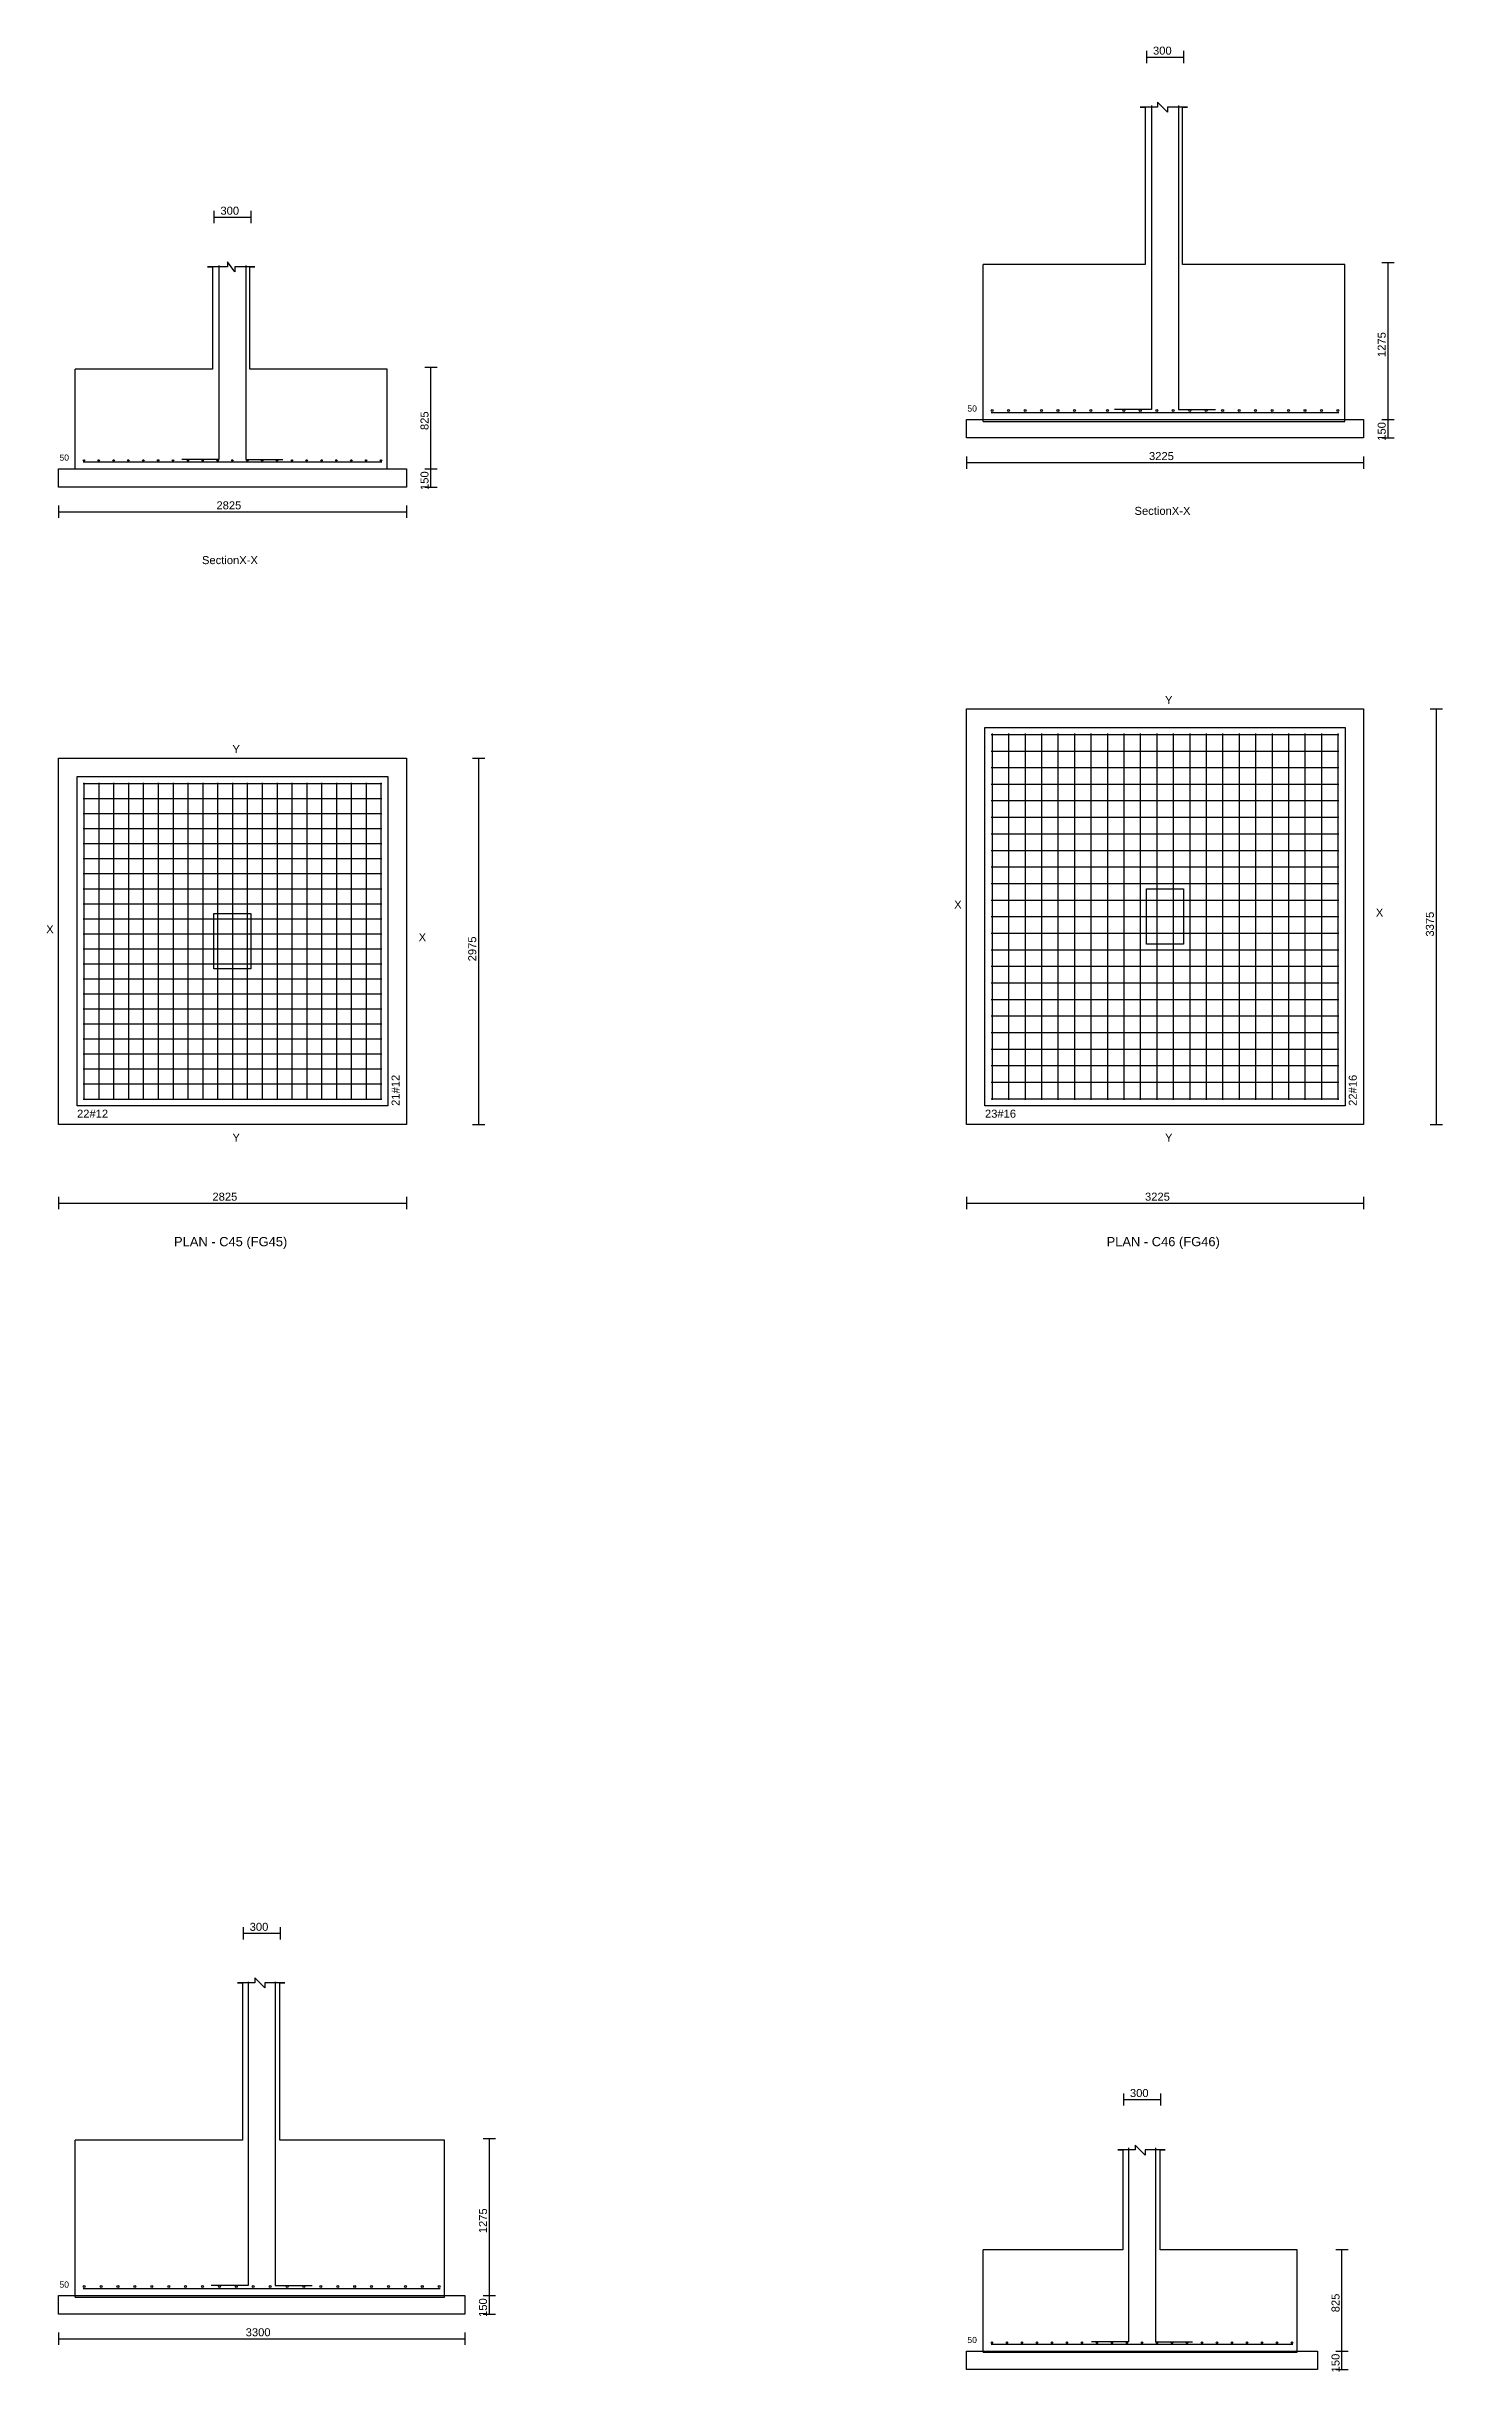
# Model space of a CAD drawing. Extents: x 0 to 27, y -1 to 285.
# Drawn here: x 0.25 to 11.59, y 158.66 to 177.54 of the extents above; entities that cross this region are included whole.
import ezdxf
from ezdxf.enums import TextEntityAlignment as Align

# ---------------------------------------------------------------- set-up
doc = ezdxf.new("R2010")
doc.units = 0
for name, color, linetype in [('Bottom_Cover', 7, 'CONTINUOUS'), ('Column_Bars', 4, 'CONTINUOUS'), ('Column_Dimension', 7, 'CONTINUOUS'), ('Columns', 4, 'CONTINUOUS'), ('dim_all', 7, 'CONTINUOUS'), ('Footing_Plan', 7, 'CONTINUOUS'), ('PCC', 2, 'CONTINUOUS'), ('PCC_Depth', 7, 'CONTINUOUS'), ('Pcc_Plan', 2, 'CONTINUOUS'), ('Plan', 7, 'CONTINUOUS'), ('Plan_Rf_Xdir', 1, 'CONTINUOUS'), ('Plan_Rf_Ydir', 3, 'CONTINUOUS'), ('Section', 2, 'CONTINUOUS'), ('SectionName', 3, 'CONTINUOUS'), ('Sectn_Rf_Xdir', 1, 'CONTINUOUS'), ('Sectn_Rf_Ydir', 3, 'CONTINUOUS'), ('Total_Depth', 7, 'CONTINUOUS'), ('X_Dimension', 7, 'CONTINUOUS')]:
    doc.layers.add(name, color=color, linetype=linetype)
doc.styles.add('STRUDS_Arial', font='ARIAL.TTF', dxfattribs={"height": 0.04})

msp = doc.modelspace()

# ---------------------------------------------------------------- linework, layer by layer
at = {"layer": 'Column_Bars'}
for p, q in [((9.2275, 177.063), (9.2275, 174.594)), ((9.4475, 177.063), (9.4475, 174.594)), ((1.6525, 175.762), (1.6525, 174.187)), ((1.8725, 175.762), (1.8725, 174.187)), ((9.2275, 174.594), (8.9275, 174.594)), ((9.4475, 174.594), (9.7475, 174.594)), ((1.6525, 174.187), (1.3525, 174.187)), ((1.8725, 174.187), (2.1725, 174.187)), ((1.89, 161.825), (1.89, 159.357)), ((2.11, 161.825), (2.11, 159.357)), ((9.04, 160.475), (9.04, 158.899)), ((9.26, 160.475), (9.26, 158.899)), ((1.89, 159.357), (1.59, 159.357)), ((2.11, 159.357), (2.41, 159.357)), ((9.04, 158.899), (8.74, 158.899)), ((9.26, 158.899), (9.56, 158.899))]:
    msp.add_line(p, q, dxfattribs=at)
at = {"layer": 'Columns'}
for p, q in [((9.1875, 170.25), (9.1875, 170.7)), ((9.1875, 170.7), (9.4875, 170.7)), ((9.4875, 170.7), (9.4875, 170.25)), ((1.6125, 170.05), (1.6125, 170.5)), ((1.6125, 170.5), (1.9125, 170.5)), ((1.9125, 170.5), (1.9125, 170.05)), ((9.4875, 170.25), (9.1875, 170.25)), ((1.9125, 170.05), (1.6125, 170.05))]:
    msp.add_line(p, q, dxfattribs=at)
at = {"layer": 'dim_all'}
for p, q in [((9.1875, 177.506), (9.1875, 177.406)), ((9.4875, 177.506), (9.4875, 177.406)), ((9.1875, 177.456), (9.4875, 177.456)), ((1.6125, 176.206), (1.6125, 176.106)), ((1.9125, 176.206), (1.9125, 176.106)), ((1.6125, 176.156), (1.9125, 176.156)), ((11.1, 175.787), (11.2, 175.787)), ((11.15, 174.512), (11.15, 175.787)), ((3.325, 174.938), (3.425, 174.938)), ((3.375, 174.113), (3.375, 174.938)), ((11.1, 174.512), (11.2, 174.512)), ((11.1, 174.512), (11.2, 174.512)), ((11.15, 174.363), (11.15, 174.512)), ((11.1, 174.363), (11.2, 174.363)), ((3.325, 174.113), (3.425, 174.113)), ((3.325, 174.113), (3.425, 174.113)), ((3.375, 173.963), (3.375, 174.113)), ((7.725, 174.212), (7.725, 174.113)), ((7.725, 174.163), (10.95, 174.163)), ((10.95, 174.212), (10.95, 174.113)), ((3.325, 173.963), (3.425, 173.963)), ((0.35, 173.813), (0.35, 173.713)), ((0.35, 173.763), (3.175, 173.763)), ((3.175, 173.813), (3.175, 173.713)), ((11.4915, 172.163), (11.5915, 172.163)), ((11.5415, 168.788), (11.5415, 172.163)), ((3.7127, 171.762), (3.8127, 171.762)), ((3.7627, 168.788), (3.7627, 171.762)), ((3.7127, 168.788), (3.8127, 168.788)), ((11.4915, 168.788), (11.5915, 168.788)), ((0.35, 168.198), (0.35, 168.098)), ((0.35, 168.148), (3.175, 168.148)), ((3.175, 168.198), (3.175, 168.098)), ((7.725, 168.198), (7.725, 168.098)), ((7.725, 168.148), (10.95, 168.148)), ((10.95, 168.198), (10.95, 168.098)), ((1.85, 162.268), (1.85, 162.168)), ((1.85, 162.218), (2.15, 162.218)), ((2.15, 162.268), (2.15, 162.168)), ((9, 160.918), (9, 160.818)), ((9.3, 160.918), (9.3, 160.818)), ((9, 160.868), (9.3, 160.868)), ((3.8, 160.55), (3.9, 160.55)), ((3.85, 159.275), (3.85, 160.55)), ((10.725, 159.65), (10.825, 159.65)), ((10.775, 158.825), (10.775, 159.65)), ((3.8, 159.275), (3.9, 159.275)), ((3.8, 159.275), (3.9, 159.275)), ((3.85, 159.125), (3.85, 159.275)), ((3.8, 159.125), (3.9, 159.125)), ((0.35, 158.975), (0.35, 158.875)), ((0.35, 158.925), (3.65, 158.925)), ((3.65, 158.975), (3.65, 158.875)), ((10.725, 158.825), (10.825, 158.825)), ((10.725, 158.825), (10.825, 158.825)), ((10.775, 158.675), (10.775, 158.825)), ((10.725, 158.675), (10.825, 158.675))]:
    msp.add_line(p, q, dxfattribs=at)
at = {"layer": 'Footing_Plan'}
for p, q in [((7.875, 168.938), (7.875, 172.012)), ((7.875, 172.012), (10.8, 172.012)), ((10.8, 172.012), (10.8, 168.938)), ((0.5, 168.938), (0.5, 171.613)), ((0.5, 171.613), (3.025, 171.613)), ((3.025, 171.613), (3.025, 168.938)), ((3.025, 168.938), (0.5, 168.938)), ((10.8, 168.938), (7.875, 168.938))]:
    msp.add_line(p, q, dxfattribs=at)
at = {"layer": 'PCC'}
for p, q in [((7.725, 174.363), (7.725, 174.512)), ((7.725, 174.512), (10.95, 174.512)), ((7.725, 174.363), (7.725, 174.512)), ((7.725, 174.512), (10.95, 174.512)), ((10.95, 174.512), (10.95, 174.363)), ((10.95, 174.512), (10.95, 174.363)), ((10.95, 174.363), (7.725, 174.363)), ((10.95, 174.363), (7.725, 174.363)), ((0.35, 173.963), (0.35, 174.113)), ((0.35, 174.113), (3.175, 174.113)), ((0.35, 173.963), (0.35, 174.113)), ((0.35, 174.113), (3.175, 174.113)), ((3.175, 174.113), (3.175, 173.963)), ((3.175, 174.113), (3.175, 173.963)), ((3.175, 173.963), (0.35, 173.963)), ((3.175, 173.963), (0.35, 173.963)), ((0.35, 159.125), (0.35, 159.275)), ((0.35, 159.275), (3.65, 159.275)), ((0.35, 159.125), (0.35, 159.275)), ((0.35, 159.275), (3.65, 159.275)), ((3.65, 159.275), (3.65, 159.125)), ((3.65, 159.275), (3.65, 159.125)), ((3.65, 159.125), (0.35, 159.125)), ((3.65, 159.125), (0.35, 159.125)), ((7.725, 158.675), (7.725, 158.825)), ((7.725, 158.825), (10.575, 158.825)), ((7.725, 158.675), (7.725, 158.825)), ((7.725, 158.825), (10.575, 158.825)), ((10.575, 158.825), (10.575, 158.675)), ((10.575, 158.825), (10.575, 158.675)), ((10.575, 158.675), (7.725, 158.675)), ((10.575, 158.675), (7.725, 158.675))]:
    msp.add_line(p, q, dxfattribs=at)
at = {"layer": 'Pcc_Plan'}
for p, q in [((7.725, 168.788), (7.725, 172.163)), ((7.725, 172.163), (10.95, 172.163)), ((10.95, 172.163), (10.95, 168.788)), ((0.35, 168.788), (0.35, 171.762)), ((0.35, 171.762), (3.175, 171.762)), ((3.175, 171.762), (3.175, 168.788)), ((3.175, 168.788), (0.35, 168.788)), ((10.95, 168.788), (7.725, 168.788))]:
    msp.add_line(p, q, dxfattribs=at)
at = {"layer": 'Plan_Rf_Xdir'}
for p, q in [((7.925, 171.955), (10.75, 171.955)), ((7.925, 171.82), (10.75, 171.82)), ((7.925, 171.686), (10.75, 171.686)), ((0.55, 171.557), (2.975, 171.557)), ((7.925, 171.551), (10.75, 171.551)), ((0.55, 171.435), (2.975, 171.435)), ((0.55, 171.313), (2.975, 171.313)), ((7.925, 171.417), (10.75, 171.417)), ((7.925, 171.282), (10.75, 171.282)), ((0.55, 171.19), (2.975, 171.19)), ((7.925, 171.148), (10.75, 171.148)), ((0.55, 171.068), (2.975, 171.068)), ((0.55, 170.946), (2.975, 170.946)), ((7.925, 171.013), (10.75, 171.013)), ((0.55, 170.824), (2.975, 170.824)), ((7.925, 170.879), (10.75, 170.879)), ((7.925, 170.744), (10.75, 170.744)), ((0.55, 170.702), (2.975, 170.702)), ((0.55, 170.58), (2.975, 170.58)), ((7.925, 170.61), (10.75, 170.61)), ((0.55, 170.458), (2.975, 170.458)), ((0.55, 170.336), (2.975, 170.336)), ((7.925, 170.475), (10.75, 170.475)), ((7.925, 170.341), (10.75, 170.341)), ((0.55, 170.214), (2.975, 170.214)), ((7.925, 170.206), (10.75, 170.206)), ((0.55, 170.092), (2.975, 170.092)), ((0.55, 169.97), (2.975, 169.97)), ((7.925, 170.072), (10.75, 170.072)), ((0.55, 169.848), (2.975, 169.848)), ((7.925, 169.937), (10.75, 169.937)), ((7.925, 169.803), (10.75, 169.803)), ((0.55, 169.726), (2.975, 169.726)), ((0.55, 169.604), (2.975, 169.604)), ((7.925, 169.668), (10.75, 169.668)), ((0.55, 169.482), (2.975, 169.482)), ((7.925, 169.534), (10.75, 169.534)), ((7.925, 169.399), (10.75, 169.399)), ((0.55, 169.36), (2.975, 169.36)), ((0.55, 169.238), (2.975, 169.238)), ((7.925, 169.265), (10.75, 169.265)), ((0.55, 169.116), (2.975, 169.116)), ((7.925, 169.13), (10.75, 169.13)), ((0.55, 168.993), (2.975, 168.993)), ((7.925, 168.995), (10.75, 168.995))]:
    msp.add_line(p, q, dxfattribs=at)
at = {"layer": 'Plan_Rf_Ydir'}
for p, q in [((7.933, 171.962), (7.933, 168.988)), ((8.06676, 171.962), (8.06676, 168.988)), ((8.20052, 171.962), (8.20052, 168.988)), ((8.33429, 171.962), (8.33429, 168.988)), ((8.46805, 171.962), (8.46805, 168.988)), ((8.60181, 171.962), (8.60181, 168.988)), ((8.73557, 171.962), (8.73557, 168.988)), ((8.86934, 171.962), (8.86934, 168.988)), ((9.0031, 171.962), (9.0031, 168.988)), ((9.13686, 171.962), (9.13686, 168.988)), ((9.27062, 171.962), (9.27062, 168.988)), ((9.40439, 171.962), (9.40439, 168.988)), ((9.53815, 171.962), (9.53815, 168.988)), ((9.67191, 171.962), (9.67191, 168.988)), ((9.80567, 171.962), (9.80567, 168.988)), ((9.93944, 171.962), (9.93944, 168.988)), ((10.0732, 171.962), (10.0732, 168.988)), ((10.207, 171.962), (10.207, 168.988)), ((10.3407, 171.962), (10.3407, 168.988)), ((10.4745, 171.962), (10.4745, 168.988)), ((10.6082, 171.962), (10.6082, 168.988)), ((10.742, 171.962), (10.742, 168.988)), ((0.556, 171.563), (0.556, 168.988)), ((0.67665, 171.563), (0.67665, 168.988)), ((0.7973, 171.563), (0.7973, 168.988)), ((0.91795, 171.563), (0.91795, 168.988)), ((1.0386, 171.563), (1.0386, 168.988)), ((1.15925, 171.563), (1.15925, 168.988)), ((1.2799, 171.563), (1.2799, 168.988)), ((1.40055, 171.563), (1.40055, 168.988)), ((1.5212, 171.563), (1.5212, 168.988)), ((1.64185, 171.563), (1.64185, 168.988)), ((1.7625, 171.563), (1.7625, 168.988)), ((1.88315, 171.563), (1.88315, 168.988)), ((2.0038, 171.563), (2.0038, 168.988)), ((2.12445, 171.563), (2.12445, 168.988)), ((2.2451, 171.563), (2.2451, 168.988)), ((2.36575, 171.563), (2.36575, 168.988)), ((2.4864, 171.563), (2.4864, 168.988)), ((2.60705, 171.563), (2.60705, 168.988)), ((2.7277, 171.563), (2.7277, 168.988)), ((2.84835, 171.563), (2.84835, 168.988)), ((2.969, 171.563), (2.969, 168.988))]:
    msp.add_line(p, q, dxfattribs=at)
at = {"layer": 'Section'}
for p, q in [((9.17653, 177.048), (9.13601, 177.048)), ((9.13601, 177.048), (9.17653, 177.048)), ((9.27781, 177.048), (9.17653, 177.048)), ((9.17653, 177.048), (9.17653, 175.772)), ((9.35884, 177.008), (9.27781, 177.089)), ((9.27781, 177.089), (9.27781, 177.048)), ((9.48039, 177.048), (9.35884, 177.048)), ((9.35884, 177.048), (9.35884, 177.008)), ((9.48039, 175.772), (9.48039, 177.048)), ((9.48039, 177.048), (9.5209, 177.048)), ((9.5209, 177.048), (9.48039, 177.048)), ((1.60032, 175.752), (1.55981, 175.752)), ((1.55981, 175.752), (1.60032, 175.752)), ((1.72186, 175.752), (1.60032, 175.752)), ((1.60032, 175.752), (1.60032, 174.921)), ((1.78264, 175.711), (1.72186, 175.792)), ((1.72186, 175.792), (1.72186, 175.752)), ((1.90418, 175.752), (1.78264, 175.752)), ((1.78264, 175.752), (1.78264, 175.711)), ((1.90418, 174.921), (1.90418, 175.752)), ((1.90418, 175.752), (1.94469, 175.752)), ((1.94469, 175.752), (1.90418, 175.752)), ((9.17653, 175.772), (7.85981, 175.772)), ((7.85981, 174.496), (7.85981, 175.772)), ((9.17653, 175.772), (9.17653, 175.772)), ((9.17653, 175.772), (9.17653, 175.772)), ((9.17653, 175.772), (9.17653, 175.772)), ((10.7971, 175.772), (9.48039, 175.772)), ((9.48039, 175.772), (9.48039, 175.772)), ((9.48039, 175.772), (9.48039, 175.772)), ((9.48039, 175.772), (9.48039, 175.772)), ((10.7971, 174.496), (10.7971, 175.772)), ((1.60032, 174.921), (0.48617, 174.921)), ((0.48617, 174.111), (0.48617, 174.921)), ((1.60032, 174.921), (1.60032, 174.921)), ((1.60032, 174.921), (1.60032, 174.921)), ((1.60032, 174.921), (1.60032, 174.921)), ((3.01833, 174.921), (1.90418, 174.921)), ((1.90418, 174.921), (1.90418, 174.921)), ((1.90418, 174.921), (1.90418, 174.921)), ((1.90418, 174.921), (1.90418, 174.921)), ((3.01833, 174.111), (3.01833, 174.921)), ((7.85981, 174.496), (10.7971, 174.496)), ((0.48617, 174.111), (3.01833, 174.111)), ((2.02572, 161.774), (1.94469, 161.855)), ((1.94469, 161.855), (1.94469, 161.815)), ((1.84341, 161.815), (1.80289, 161.815)), ((1.80289, 161.815), (1.84341, 161.815)), ((1.94469, 161.815), (1.84341, 161.815)), ((1.84341, 161.815), (1.84341, 160.539)), ((2.14727, 161.815), (2.02572, 161.815)), ((2.02572, 161.815), (2.02572, 161.774)), ((2.14727, 160.539), (2.14727, 161.815)), ((2.14727, 161.815), (2.18778, 161.815)), ((2.18778, 161.815), (2.14727, 161.815)), ((1.84341, 160.539), (0.48617, 160.539)), ((0.48617, 159.262), (0.48617, 160.539)), ((1.84341, 160.539), (1.84341, 160.539)), ((1.84341, 160.539), (1.84341, 160.539)), ((1.84341, 160.539), (1.84341, 160.539)), ((3.48424, 160.539), (2.14727, 160.539)), ((2.14727, 160.539), (2.14727, 160.539)), ((2.14727, 160.539), (2.14727, 160.539)), ((2.14727, 160.539), (2.14727, 160.539)), ((3.48424, 159.262), (3.48424, 160.539)), ((8.99421, 160.458), (8.9537, 160.458)), ((8.9537, 160.458), (8.99421, 160.458)), ((9.0955, 160.458), (8.99421, 160.458)), ((8.99421, 160.458), (8.99421, 159.647)), ((9.17653, 160.417), (9.0955, 160.498)), ((9.0955, 160.498), (9.0955, 160.458)), ((9.29807, 160.458), (9.17653, 160.458)), ((9.17653, 160.458), (9.17653, 160.417)), ((9.29807, 159.647), (9.29807, 160.458)), ((9.29807, 160.458), (9.33858, 160.458)), ((9.33858, 160.458), (9.29807, 160.458)), ((8.99421, 159.647), (7.85981, 159.647)), ((7.85981, 158.817), (7.85981, 159.647)), ((8.99421, 159.647), (8.99421, 159.647)), ((8.99421, 159.647), (8.99421, 159.647)), ((8.99421, 159.647), (8.99421, 159.647)), ((10.4122, 159.647), (9.29807, 159.647)), ((9.29807, 159.647), (9.29807, 159.647)), ((9.29807, 159.647), (9.29807, 159.647)), ((9.29807, 159.647), (9.29807, 159.647)), ((10.4122, 158.817), (10.4122, 159.647)), ((0.48617, 159.262), (3.48424, 159.262)), ((7.85981, 158.817), (10.4122, 158.817))]:
    msp.add_line(p, q, dxfattribs=at)
at = {"layer": 'Sectn_Rf_Xdir'}
for p, q in [((7.925, 174.57), (10.75, 174.57)), ((0.55, 174.169), (2.975, 174.169)), ((0.55, 159.333), (3.45, 159.333)), ((7.925, 158.881), (10.375, 158.881))]:
    msp.add_line(p, q, dxfattribs=at)
at = {"layer": 'Sectn_Rf_Ydir'}
for centre, radius in [((7.933, 174.586), 0.008), ((8.06676, 174.586), 0.008), ((8.20053, 174.586), 0.008), ((8.33429, 174.586), 0.008), ((8.46805, 174.586), 0.008), ((8.60181, 174.586), 0.008), ((8.73557, 174.586), 0.008), ((8.86934, 174.586), 0.008), ((9.0031, 174.586), 0.008), ((9.13686, 174.586), 0.008), ((9.27062, 174.586), 0.008), ((9.40439, 174.586), 0.008), ((9.53815, 174.586), 0.008), ((9.67191, 174.586), 0.008), ((9.80567, 174.586), 0.008), ((9.93944, 174.586), 0.008), ((10.0732, 174.586), 0.008), ((10.207, 174.586), 0.008), ((10.3407, 174.586), 0.008), ((10.4745, 174.586), 0.008), ((10.6082, 174.586), 0.008), ((10.742, 174.586), 0.008), ((0.556, 174.18), 0.006), ((0.67665, 174.18), 0.006), ((0.7973, 174.18), 0.006), ((0.91795, 174.18), 0.006), ((1.0386, 174.18), 0.006), ((1.15925, 174.18), 0.006), ((1.2799, 174.18), 0.006), ((1.40055, 174.18), 0.006), ((1.5212, 174.18), 0.006), ((1.64185, 174.18), 0.006), ((1.7625, 174.18), 0.006), ((1.88315, 174.18), 0.006), ((2.0038, 174.18), 0.006), ((2.12445, 174.18), 0.006), ((2.2451, 174.18), 0.006), ((2.36575, 174.18), 0.006), ((2.4864, 174.18), 0.006), ((2.60705, 174.18), 0.006), ((2.7277, 174.18), 0.006), ((2.84835, 174.18), 0.006), ((2.969, 174.18), 0.006), ((0.558, 159.349), 0.008), ((0.69533, 159.349), 0.008), ((0.83267, 159.349), 0.008), ((0.97, 159.349), 0.008), ((1.10733, 159.349), 0.008), ((1.24467, 159.349), 0.008), ((1.382, 159.349), 0.008), ((1.51933, 159.349), 0.008), ((1.65667, 159.349), 0.008), ((1.794, 159.349), 0.008), ((1.93133, 159.349), 0.008), ((2.06867, 159.349), 0.008), ((2.206, 159.349), 0.008), ((2.34333, 159.349), 0.008), ((2.48067, 159.349), 0.008), ((2.618, 159.349), 0.008), ((2.75533, 159.349), 0.008), ((2.89267, 159.349), 0.008), ((3.03, 159.349), 0.008), ((3.16733, 159.349), 0.008), ((3.30467, 159.349), 0.008), ((3.442, 159.349), 0.008), ((7.931, 158.893), 0.006), ((8.0529, 158.893), 0.006), ((8.1748, 158.893), 0.006), ((8.2967, 158.893), 0.006), ((8.4186, 158.893), 0.006), ((8.5405, 158.893), 0.006), ((8.6624, 158.893), 0.006), ((8.7843, 158.893), 0.006), ((8.9062, 158.893), 0.006), ((9.0281, 158.893), 0.006), ((9.15, 158.893), 0.006), ((9.2719, 158.893), 0.006), ((9.3938, 158.893), 0.006), ((9.5157, 158.893), 0.006), ((9.63759, 158.893), 0.006), ((9.75949, 158.893), 0.006), ((9.88139, 158.893), 0.006), ((10.0033, 158.893), 0.006), ((10.1252, 158.893), 0.006), ((10.2471, 158.893), 0.006), ((10.369, 158.893), 0.006)]:
    msp.add_circle(centre, radius, dxfattribs=at)

# ---------------------------------------------------------------- texts
at = {"layer": 'Bottom_Cover', "style": 'STRUDS_Arial'}
for p in [(7.7321, 174.577), (0.3571, 174.178), (0.3571, 159.34), (7.7321, 158.89)]:
    msp.add_text('50', height=0.05, dxfattribs=at).set_placement(p)
at = {"layer": 'Column_Dimension', "style": 'STRUDS_Arial'}
for p in [(9.24, 177.476), (1.665, 176.176), (1.9025, 162.238), (9.0525, 160.888)]:
    msp.add_text('300', height=0.065, dxfattribs=at).set_placement(p)
at = {"layer": 'dim_all', "style": 'STRUDS_Arial'}
for s, p in [('3375 ', (11.5215, 170.313)), ('2975 ', (3.7427, 170.112))]:
    msp.add_text(s, height=0.065, rotation=90, dxfattribs=at).set_placement(p)
for s, p in [('2825 ', (1.6, 168.168)), ('3225 ', (9.175, 168.168))]:
    msp.add_text(s, height=0.065, dxfattribs=at).set_placement(p)
at = {"layer": 'PCC_Depth', "style": 'STRUDS_Arial'}
for p in [(11.13, 174.34), (3.355, 173.94), (3.83, 159.102), (10.755, 158.652)]:
    msp.add_text('150', height=0.065, rotation=90, dxfattribs=at).set_placement(p)
at = {"layer": 'Plan', "style": 'STRUDS_Arial'}
for s, p in [('PLAN - C45 (FG45) ', (1.7625, 167.798)), ('PLAN - C46 (FG46) ', (9.3375, 167.798))]:
    msp.add_text(s, height=0.075, dxfattribs=at).set_placement(p, align=Align.CENTER)
at = {"layer": 'Plan_Rf_Xdir', "style": 'STRUDS_Arial'}
for s, p in [('22#12', (0.5, 168.842)), ('23#16', (7.875, 168.842))]:
    msp.add_text(s, height=0.065, dxfattribs=at).set_placement(p)
at = {"layer": 'Plan_Rf_Ydir', "style": 'STRUDS_Arial'}
for s, p in [('21#12', (3.12, 168.938)), ('22#16', (10.895, 168.938))]:
    msp.add_text(s, height=0.065, rotation=90, dxfattribs=at).set_placement(p)
at = {"layer": 'Section', "style": 'STRUDS_Arial'}
for p in [(9.09, 173.738), (1.515, 173.338)]:
    msp.add_text('SectionX-X', height=0.065, dxfattribs=at).set_placement(p)
at = {"layer": 'SectionName', "style": 'STRUDS_Arial'}
for s, p in [('Y', (9.3375, 172.202)), ('Y', (1.7625, 171.803)), ('X', (7.625, 170.54)), ('X', (11.05, 170.475)), ('X', (0.25, 170.34)), ('X', (3.275, 170.275)), ('Y', (1.7625, 168.648)), ('Y', (9.3375, 168.648))]:
    msp.add_text(s, height=0.065, dxfattribs=at).set_placement(p)
at = {"layer": 'Total_Depth', "style": 'STRUDS_Arial'}
for s, p in [('1275', (11.13, 175.02)), ('825', (3.355, 174.427)), ('1275', (3.83, 159.782)), ('825', (10.755, 159.14))]:
    msp.add_text(s, height=0.065, rotation=90, dxfattribs=at).set_placement(p)
at = {"layer": 'X_Dimension', "style": 'STRUDS_Arial'}
for s, p in [('3225', (9.2075, 174.183)), ('2825', (1.6325, 173.783)), ('3300', (1.87, 158.945))]:
    msp.add_text(s, height=0.065, dxfattribs=at).set_placement(p)

doc.saveas('drawing.dxf')
